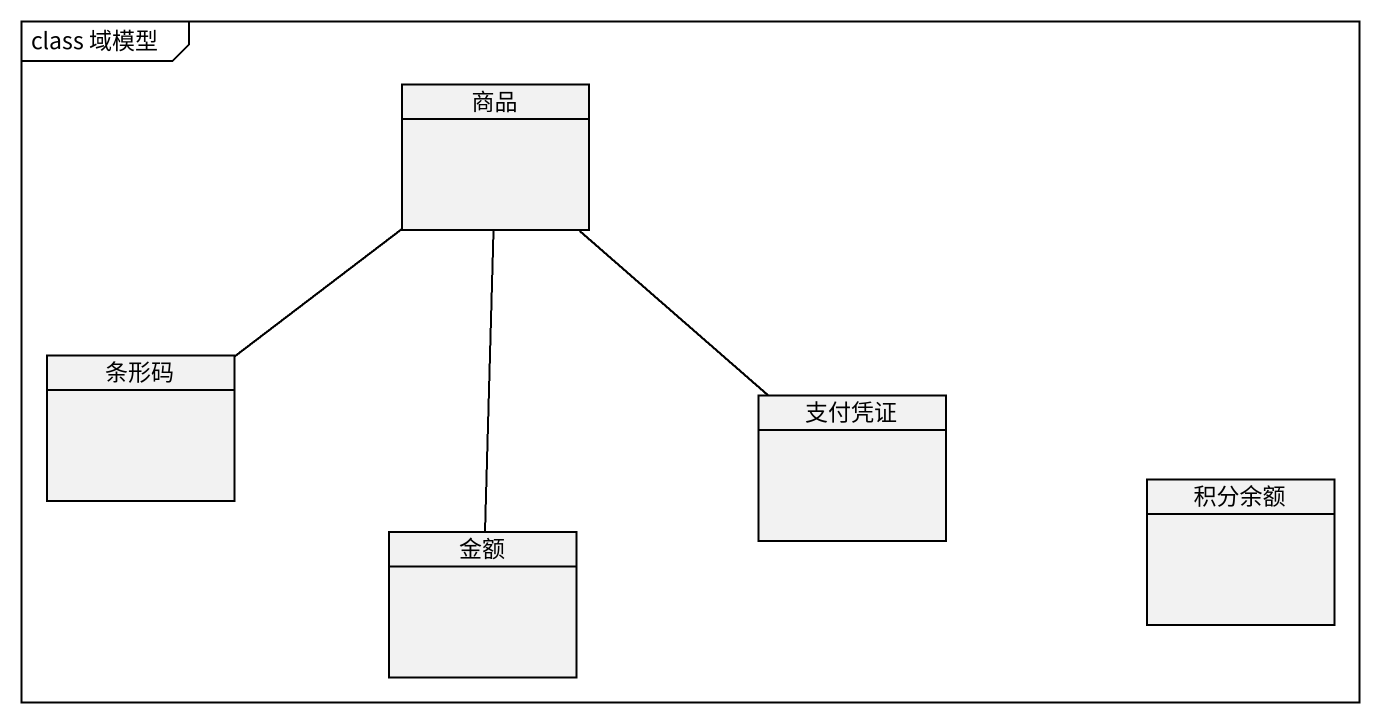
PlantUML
@startuml
mainframe class 域模型
hide circle
hide empty members
class 商品
class 条形码
class 支付凭证
class 积分余额
class 金额
商品 -- 条形码
商品 -- 支付凭证
商品 -- 金额
@enduml
